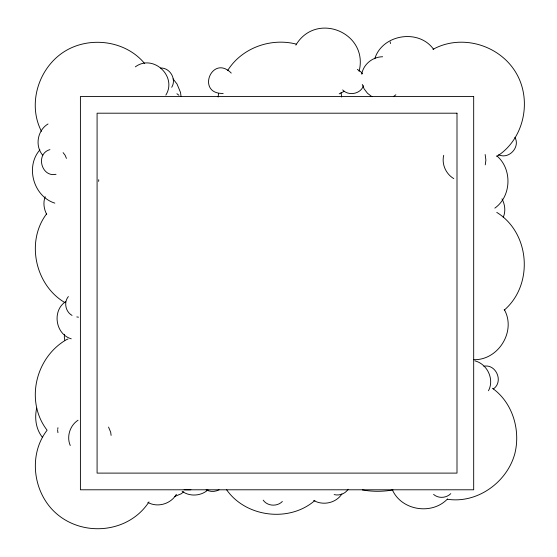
<?xml version="1.0" encoding="UTF-8"?>
<svg xmlns="http://www.w3.org/2000/svg" width="557" height="557" viewBox="0 0 557 557"><rect width="100%" height="100%" fill="white"/><g stroke="black" fill="none" stroke-linecap="round" stroke-linejoin="round"><path stroke-width="0.84" d="M36.692 408.107C34.409 418.147 35.933 429.482 42.631 437.558M64.633 334.318L64.306 336.811L64.744 340.132M57.719 429.384L57.942 427.72M218.121 97.015L218.574 93.59M359.091 71.31C368.922 32.745 316.16 10.896 295.851 45.11M361.758 74.206C363.275 64.306 372.737 56.793 382.645 56.758M443.706 155.333C441.527 164.266 445.92 173.979 453.781 178.616M485.265 164.83L485.885 160.082L485.161 154.54M45.194 196.718C42.917 202.456 43.899 209.063 46.718 214.438M165.854 95.115C177.439 76.351 153.098 53.625 135.351 66.854M171.73 87.275C176.722 79.198 170.101 67.724 160.611 68.01M363.505 85.722C360.581 94.036 348.661 96.284 342.666 89.935M374.764 58.777C382.29 34.158 419.136 28.393 433.764 49.573M503.236 217.3C505.888 211.423 504.955 204.447 502.01 198.849M488.475 390.749C494.581 379.317 487.333 363.965 474.87 360.845M39.881 149.882C25.121 166.682 33.497 196.433 54.823 203.138M46.579 213.888C25.629 241.578 35.188 285.281 65.037 302.688M227.618 70.586C241.641 47.999 270.618 37.549 296.122 44.08M68.372 296.568C63.533 302.291 65.58 311.823 72.055 315.436M148.998 501.871C128.124 534.086 80.208 537.658 53.402 510.769C32.619 489.854 28.797 453.795 47.101 430.213C24.988 401.479 35.363 357.587 66.408 339.686L67.996 339.032M176.402 494.289C170.888 503.939 157.659 507.88 147.897 502.428M341.921 493.892C336.108 503.103 322.976 505.867 313.661 500.458M348.076 489.276C345.208 493.843 339.31 495.911 334.144 494.595M48.02 123.981C37.472 130.185 34.652 146.025 42.757 155.271M65.663 301.678C51.843 310.604 55.442 334.304 71.247 338.816M344.303 91.271L339.22 93.841M393.346 96.695L395.874 94.753M78.05 420.215C69.938 425.402 66.38 436.702 70.259 445.537M496.774 156.44C523.963 139.424 532.269 100.782 516.325 73.322C500.005 45.082 461.767 33.504 432.977 49.357M494.846 208.123C511.57 196.273 512.377 168.959 496.795 155.814M183.775 491.803L181.178 493.794L174.362 496.621M207.977 489.847C201.063 496.155 189.7 496.809 182.139 491.302M504.301 310.075C533.801 284.585 530.083 232.965 496.774 212.384M282.371 501.481C277.198 506.8 267.464 506.306 263.183 500.151M314.914 500.458C289.445 522.807 245.546 517.356 226.372 489.415M493.286 388.953C503.813 382.005 496.231 363.707 483.873 366.234M450.78 493.662C446.289 498.167 438.38 498.696 433.576 494.393M447.487 498.975C431.849 515.406 401.249 510.532 392.239 489.554M49.928 149.631C35.3 153.635 41.225 177.606 56.027 174.292M219.026 489.791C215.072 491.984 210.135 491.984 206.181 489.791M223.176 93.43C195.716 94.21 211.897 53.639 231.273 73.099M473.68 359.683C498.418 360.435 516.562 330.99 504.21 309.413M76.81 316.94L78.474 317.163M447.375 499.239C477.203 503.813 507.072 482.362 514.842 453.614C520.725 429.969 512.614 402.62 492.444 388.264M357.336 69.388L360.825 71.769L362.356 73.768M498.585 154.728C508.757 159.768 520.551 147.159 514.898 137.314M371.937 96.695L367.509 93.297L364.104 88.862L362.273 84.434M176.924 93.736L178.915 95.268M173.067 78.885L177.056 84.086L180.51 92.413L181.039 96.472M144.667 63.575C126.147 41.058 91.473 36.017 66.408 50.346C39.185 66.005 26.847 103.108 41.448 131.313M63.108 152.632L65.148 155.292L66.436 158.39M108.552 427.08L110.69 432.239L111.108 435.407M390.185 41.859L390.45 43.571M341.072 92.734L341.636 97.015M57.608 430.213L57.942 432.705M392.957 489.951A87.86 87.86 0 0 1 362.405 489.951M98.638 181.408A87.86 87.86 0 0 1 98.735 179.702M190.898 489.728A87.86 87.86 0 0 1 184.13 489.728M473.68 96.507L80.403 96.507L80.403 489.791L473.68 489.791L473.68 96.507M456.998 113.196L97.085 113.196L97.085 473.109L456.998 473.109L456.998 113.196"/></g></svg>
